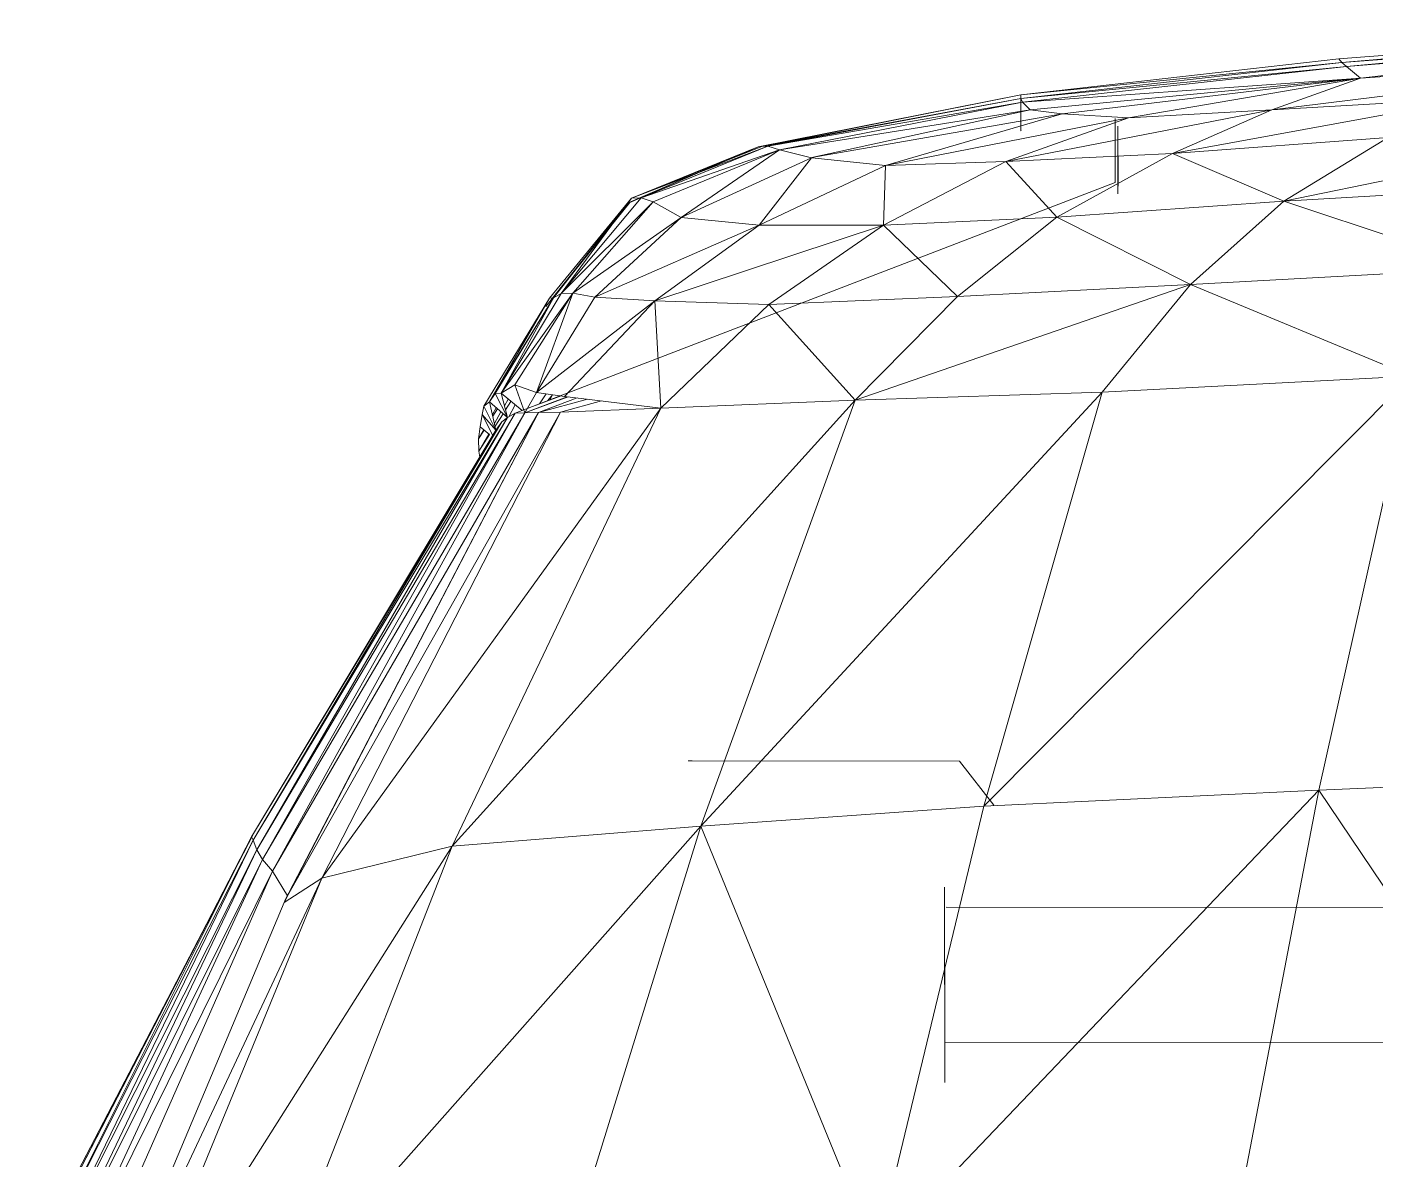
# Model space of a CAD drawing. Header units: inches. Extents: x -4179 to 1631, y -360 to 585.
# Drawn here: x 1439.22 to 1452.21, y 20.94 to 31.84 of the extents above; entities that cross this region are included whole.
import ezdxf

# ---------------------------------------------------------------- set-up
doc = ezdxf.new("R2010")
doc.units = ezdxf.units.IN
doc.header["$MEASUREMENT"] = 0
for name, color, linetype, lineweight in [('0-5', 10, 'Continuous', 5), ('0-7', 7, 'Continuous', 9), ('A-GENM', 5, 'Continuous', 9)]:
    doc.layers.add(name, color=color, linetype=linetype, lineweight=lineweight)

# ---------------------------------------------------------------- blocks, each defined once
blk = doc.blocks.new('Land_Rover_Evoque_-_SUV_Car_Vehicle_Automobile_13067 - Land Rover EVOQUE_dwg-V31-BUILDING ELEVATION - SOUTH')
at = {"layer": 'A-GENM'}
for p, q in [((12426.494, 31.535), (12430.437, 31.842)), ((12426.521, 31.499), (12430.437, 31.842)), ((12426.521, 31.499), (12430.446, 31.806)), ((12426.567, 31.463), (12430.446, 31.806)), ((12426.567, 31.463), (12430.472, 31.77)), ((12426.701, 31.35), (12430.472, 31.77)), ((12425.849, 31.046), (12430.519, 31.619)), ((12426.701, 31.35), (12430.519, 31.619)), ((12426.521, 31.499), (12423.428, 31.153)), ((12423.428, 31.153), (12426.567, 31.463)), ((12426.494, 31.535), (12423.43, 31.19)), ((12426.521, 31.499), (12423.43, 31.19)), ((12426.567, 31.463), (12423.445, 31.117)), ((12426.521, 31.499), (12426.494, 31.535)), ((12426.521, 31.499), (12426.567, 31.463)), ((12426.567, 31.463), (12426.701, 31.35)), ((12423.445, 31.117), (12426.701, 31.35)), ((12426.701, 31.35), (12423.521, 31.043)), ((12426.701, 31.35), (12423.829, 31.006)), ((12426.701, 31.35), (12424.466, 30.969)), ((12426.701, 31.35), (12425.849, 31.046)), ((12423.43, 31.19), (12420.899, 30.689)), ((12423.43, 31.19), (12420.935, 30.692)), ((12423.43, 31.19), (12423.428, 31.153)), ((12423.428, 31.153), (12423.43, 31.19)), ((12423.428, 31.153), (12420.935, 30.692)), ((12423.428, 31.153), (12420.991, 30.694)), ((12423.445, 31.117), (12420.991, 30.694)), ((12423.445, 31.117), (12421.105, 30.658)), ((12423.521, 31.043), (12421.105, 30.658)), ((12423.521, 31.043), (12421.416, 30.584)), ((12425.849, 31.046), (12423.285, 30.548)), ((12423.428, 31.153), (12423.445, 31.117)), ((12423.445, 31.117), (12423.428, 31.153)), ((12423.428, 31.153), (12423.429, 30.846)), ((12423.445, 31.117), (12423.521, 31.043)), ((12423.521, 31.043), (12423.445, 31.117)), ((12423.521, 31.043), (12423.829, 31.006)), ((12423.829, 31.006), (12423.521, 31.043)), ((12424.466, 30.969), (12425.849, 31.046)), ((12425.849, 31.046), (12424.466, 30.969)), ((12427.83, 31.161), (12424.891, 30.625)), ((12425.849, 31.046), (12424.891, 30.625)), ((12425.849, 31.046), (12427.83, 31.161)), ((12427.83, 31.161), (12425.849, 31.046)), ((12423.829, 31.006), (12421.416, 30.584)), ((12423.829, 31.006), (12422.127, 30.509)), ((12424.466, 30.969), (12422.127, 30.509)), ((12424.466, 30.969), (12423.285, 30.548)), ((12423.829, 31.006), (12424.466, 30.969)), ((12424.466, 30.969), (12423.829, 31.006)), ((12424.337, 30.961), (12424.338, 30.346)), ((12424.337, 30.961), (12424.339, 30.959)), ((12423.429, 30.846), (12423.43, 30.844)), ((12423.43, 30.844), (12423.432, 30.842)), ((12424.364, 30.811), (12424.364, 30.235)), ((12424.365, 30.887), (12424.366, 30.31)), ((12429.52, 30.894), (12425.962, 30.166)), ((12419.645, 30.149), (12420.899, 30.689)), ((12419.662, 30.152), (12420.899, 30.689)), ((12419.679, 30.193), (12420.991, 30.694)), ((12419.679, 30.193), (12420.935, 30.692)), ((12419.679, 30.193), (12420.899, 30.689)), ((12420.991, 30.694), (12419.773, 30.196)), ((12419.773, 30.196), (12421.105, 30.658)), ((12421.105, 30.658), (12419.887, 30.16)), ((12421.105, 30.658), (12420.156, 30.009)), ((12420.899, 30.689), (12420.935, 30.692)), ((12420.935, 30.692), (12420.991, 30.694)), ((12420.991, 30.694), (12421.105, 30.658)), ((12421.105, 30.658), (12421.413, 30.583)), ((12424.891, 30.625), (12426.969, 30.779)), ((12426.969, 30.779), (12425.962, 30.166)), ((12420.156, 30.009), (12421.413, 30.583)), ((12421.413, 30.583), (12420.908, 29.934)), ((12421.416, 30.583), (12422.127, 30.509)), ((12422.106, 29.935), (12423.285, 30.548)), ((12422.127, 30.509), (12423.285, 30.548)), ((12423.285, 30.548), (12424.891, 30.625)), ((12423.285, 30.548), (12423.778, 30.012)), ((12423.778, 30.012), (12424.891, 30.625)), ((12424.891, 30.625), (12425.962, 30.166)), ((12420.908, 29.934), (12422.127, 30.509)), ((12422.127, 30.509), (12422.106, 29.935)), ((12424.338, 30.346), (12418.557, 28.123)), ((12425.962, 30.166), (12428.669, 30.321)), ((12418.854, 29.151), (12419.662, 30.152)), ((12418.854, 29.151), (12419.645, 30.149)), ((12418.89, 29.23), (12419.679, 30.193)), ((12419.679, 30.193), (12418.926, 29.234)), ((12419.773, 30.196), (12419, 29.275)), ((12419.679, 30.193), (12419, 29.275)), ((12419.887, 30.16), (12419, 29.275)), ((12419.887, 30.16), (12419.114, 29.278)), ((12419.679, 30.193), (12419.773, 30.196)), ((12419.773, 30.196), (12419.887, 30.16)), ((12419.887, 30.16), (12420.156, 30.009)), ((12423.778, 30.012), (12425.962, 30.166)), ((12425.962, 30.166), (12425.063, 29.362)), ((12425.962, 30.166), (12427.905, 29.516)), ((12420.156, 30.009), (12419.114, 29.278)), ((12420.156, 30.009), (12419.324, 29.242)), ((12420.156, 30.009), (12420.908, 29.934)), ((12422.106, 29.935), (12423.778, 30.012)), ((12423.778, 30.012), (12422.821, 29.246)), ((12423.778, 30.012), (12425.063, 29.362)), ((12420.908, 29.934), (12419.324, 29.242)), ((12422.106, 29.935), (12419.902, 29.206)), ((12420.908, 29.934), (12419.902, 29.206)), ((12420.908, 29.934), (12422.106, 29.935)), ((12422.106, 29.935), (12421.003, 29.169)), ((12422.106, 29.935), (12422.821, 29.246)), ((12425.063, 29.362), (12427.905, 29.516)), ((12425.063, 29.362), (12421.835, 28.25)), ((12425.063, 29.362), (12422.821, 29.246)), ((12425.063, 29.362), (12424.212, 28.327)), ((12425.063, 29.362), (12427.19, 28.48)), ((12418.256, 28.19), (12418.89, 29.23)), ((12418.311, 28.232), (12418.926, 29.234)), ((12418.89, 29.23), (12418.311, 28.232)), ((12418.926, 29.234), (12418.366, 28.312)), ((12419.114, 29.278), (12418.422, 28.316)), ((12418.422, 28.316), (12419, 29.275)), ((12418.422, 28.316), (12418.926, 29.234)), ((12419.114, 29.278), (12418.554, 28.395)), ((12418.764, 28.322), (12419.114, 29.278)), ((12418.764, 28.322), (12419.324, 29.242)), ((12418.89, 29.23), (12418.926, 29.234)), ((12419, 29.275), (12418.926, 29.234)), ((12419.114, 29.278), (12419, 29.275)), ((12419.324, 29.242), (12419.114, 29.278)), ((12419.902, 29.206), (12419.324, 29.242)), ((12422.821, 29.246), (12421.003, 29.169)), ((12421.835, 28.25), (12422.821, 29.246)), ((12419.902, 29.206), (12418.764, 28.322)), ((12419.902, 29.206), (12419.033, 28.285)), ((12421.003, 29.169), (12419.902, 29.206)), ((12419.96, 28.172), (12419.902, 29.206)), ((12421.003, 29.169), (12419.96, 28.172)), ((12421.835, 28.25), (12421.003, 29.169)), ((12423.073, 24.338), (12427.19, 28.48)), ((12427.19, 28.48), (12424.212, 28.327)), ((12427.19, 28.48), (12424.212, 28.327)), ((12424.212, 28.327), (12427.19, 28.48)), ((12426.302, 24.492), (12427.19, 28.48)), ((12418.422, 28.316), (12418.366, 28.312)), ((12418.554, 28.395), (12418.422, 28.316)), ((12418.422, 28.316), (12418.483, 28.082)), ((12418.422, 28.316), (12418.624, 28.149)), ((12418.764, 28.322), (12418.554, 28.395)), ((12418.554, 28.395), (12418.651, 28.126)), ((12418.764, 28.322), (12418.651, 28.126)), ((12419.033, 28.285), (12418.764, 28.322)), ((12420.348, 24.146), (12424.212, 28.327)), ((12424.212, 28.327), (12421.835, 28.25)), ((12424.212, 28.327), (12421.835, 28.25)), ((12421.835, 28.25), (12424.212, 28.327)), ((12423.073, 24.338), (12424.212, 28.327)), ((12417.952, 23.953), (12421.835, 28.25)), ((12418.239, 28.11), (12418.256, 28.19)), ((12418.256, 28.19), (12418.311, 28.232)), ((12418.256, 28.19), (12418.373, 27.96)), ((12418.311, 28.232), (12418.366, 28.312)), ((12418.311, 28.232), (12418.373, 27.96)), ((12418.311, 28.232), (12418.483, 28.082)), ((12418.366, 28.312), (12418.483, 28.082)), ((12418.454, 28.193), (12418.491, 28.259)), ((12418.517, 28.237), (12418.464, 28.154)), ((12418.496, 28.089), (12418.558, 28.203)), ((12419.059, 28.282), (12418.651, 28.126)), ((12418.651, 28.126), (12419.07, 28.281)), ((12418.675, 28.168), (12419, 28.29)), ((12418.783, 28.13), (12419.156, 28.27)), ((12418.783, 28.13), (12419.256, 28.258)), ((12418.856, 28.31), (12418.791, 28.213)), ((12418.873, 28.245), (12418.916, 28.301)), ((12418.891, 28.252), (12418.916, 28.301)), ((12418.995, 28.132), (12419.39, 28.242)), ((12419.96, 28.172), (12419.033, 28.285)), ((12421.835, 28.25), (12419.96, 28.172)), ((12421.835, 28.25), (12419.96, 28.172)), ((12419.96, 28.172), (12421.835, 28.25)), ((12420.348, 24.146), (12421.835, 28.25)), ((12416.034, 24.01), (12418.483, 28.082)), ((12416.07, 23.918), (12418.557, 28.123)), ((12416.07, 23.918), (12418.483, 28.082)), ((12416.125, 23.825), (12418.651, 28.126)), ((12416.125, 23.825), (12418.557, 28.123)), ((12416.219, 23.714), (12418.783, 28.13)), ((12416.219, 23.714), (12418.651, 28.126)), ((12418.783, 28.13), (12416.331, 23.412)), ((12416.336, 23.423), (12418.783, 28.13)), ((12416.337, 23.423), (12418.995, 28.132)), ((12416.696, 23.644), (12419.96, 28.172)), ((12416.696, 23.644), (12418.995, 28.132)), ((12416.696, 23.644), (12418.995, 28.132)), ((12417.952, 23.953), (12419.96, 28.172)), ((12418.222, 27.993), (12418.239, 28.11)), ((12418.239, 28.11), (12418.345, 27.901)), ((12418.239, 28.11), (12418.373, 27.96)), ((12418.339, 28.111), (12418.376, 28.176)), ((12418.388, 28.165), (12418.343, 28.094)), ((12418.358, 28.024), (12418.421, 28.136)), ((12418.441, 28.118), (12418.364, 27.999)), ((12418.483, 28.082), (12418.428, 28.04)), ((12418.428, 28.04), (12418.483, 28.082)), ((12418.557, 28.123), (12418.483, 28.082)), ((12418.483, 28.082), (12418.557, 28.123)), ((12418.557, 28.123), (12418.624, 28.149)), ((12418.651, 28.126), (12418.557, 28.123)), ((12418.557, 28.123), (12418.651, 28.126)), ((12418.783, 28.13), (12418.651, 28.126)), ((12418.995, 28.132), (12418.783, 28.13)), ((12419.96, 28.172), (12418.995, 28.132)), ((12418.995, 28.132), (12419.96, 28.172)), ((12416.018, 24.045), (12418.428, 28.04)), ((12416.018, 24.045), (12418.373, 27.96)), ((12416.034, 24.01), (12418.428, 28.04)), ((12418.205, 27.875), (12418.222, 27.993)), ((12418.205, 27.875), (12418.256, 27.964)), ((12418.26, 27.961), (12418.205, 27.875)), ((12418.208, 27.757), (12418.303, 27.925)), ((12418.222, 27.993), (12418.31, 27.919)), ((12418.373, 27.96), (12418.428, 28.04)), ((12418.373, 27.96), (12418.428, 28.04)), ((12418.208, 27.757), (12418.205, 27.875)), ((12418.311, 27.918), (12418.208, 27.757)), ((12418.216, 27.699), (12418.208, 27.757)), ((12420.226, 24.774), (12420.264, 24.776)), ((12422.839, 24.772), (12420.226, 24.774)), ((12422.839, 24.772), (12422.838, 24.773)), ((12423.168, 24.35), (12422.839, 24.772)), ((12423.169, 24.348), (12422.839, 24.772)), ((12429.763, 24.645), (12426.302, 24.492)), ((12426.302, 24.492), (12422.033, 20.023)), ((12426.302, 24.492), (12423.073, 24.338)), ((12426.302, 24.492), (12425.474, 20.196)), ((12429.099, 20.33), (12426.302, 24.492)), ((12423.073, 24.338), (12420.348, 24.146)), ((12422.033, 20.023), (12423.073, 24.338)), ((12423.168, 24.35), (12423.169, 24.348)), ((12416.018, 24.045), (12413.857, 19.728)), ((12416.04, 24.08), (12413.88, 19.897)), ((12416.018, 24.045), (12413.88, 19.897)), ((12416.04, 24.08), (12413.941, 20.046)), ((12416.018, 24.045), (12416.034, 24.01)), ((12416.195, 19.465), (12420.348, 24.146)), ((12417.952, 23.953), (12420.348, 24.146)), ((12419.017, 19.85), (12420.348, 24.146)), ((12422.033, 20.023), (12420.348, 24.146)), ((12416.034, 24.01), (12413.854, 19.52)), ((12413.854, 19.52), (12416.07, 23.918)), ((12413.857, 19.728), (12416.034, 24.01)), ((12416.07, 23.918), (12413.871, 19.313)), ((12414.728, 18.868), (12417.952, 23.953)), ((12416.034, 24.01), (12416.07, 23.918)), ((12416.07, 23.918), (12416.125, 23.825)), ((12416.195, 19.465), (12417.952, 23.953)), ((12417.952, 23.953), (12416.696, 23.644)), ((12413.871, 19.313), (12416.125, 23.825)), ((12416.125, 23.825), (12413.925, 19.087)), ((12416.125, 23.825), (12416.219, 23.714)), ((12413.925, 19.087), (12416.219, 23.714)), ((12416.219, 23.714), (12414.038, 18.765)), ((12416.696, 23.644), (12414.189, 18.309)), ((12414.728, 18.868), (12416.696, 23.644)), ((12416.696, 23.644), (12414.728, 18.868)), ((12416.219, 23.714), (12416.363, 23.475)), ((12416.331, 23.412), (12416.696, 23.644)), ((12422.697, 22.062), (12422.694, 23.56)), ((12422.694, 23.56), (12422.698, 21.678)), ((12416.331, 23.412), (12414.189, 18.309)), ((12416.331, 23.412), (12414.189, 18.309)), ((12432.074, 23.362), (12422.713, 23.365)), ((12422.715, 23.363), (12422.713, 23.365)), ((12432.057, 22.059), (12422.697, 22.062)), ((12422.698, 22.06), (12422.697, 22.062)), ((12422.697, 22.062), (12422.698, 21.678))]:
    blk.add_line(p, q, dxfattribs=at)
blk = doc.blocks.new('Land_Rover_Evoque_-_SUV_Car_Vehicle_Automobile_13067 - Land_Rover_Evoque_-_SUV_Car_Vehicle_Automobile_13067-V32-BUILDING ELEVATION - SOUTH')
blk.add_blockref('Land_Rover_Evoque_-_SUV_Car_Vehicle_Automobile_13067 - Land Rover EVOQUE_dwg-V31-BUILDING ELEVATION - SOUTH', (0, 0))
blk = doc.blocks.new('CTR  - Topography_rvt-2-BUILDING ELEVATION - SOUTH')
at = {"layer": '0-7'}
blk.add_blockref('Land_Rover_Evoque_-_SUV_Car_Vehicle_Automobile_13067 - Land_Rover_Evoque_-_SUV_Car_Vehicle_Automobile_13067-V32-BUILDING ELEVATION - SOUTH', (0, 0), dxfattribs=at)

msp = doc.modelspace()

# ---------------------------------------------------------------- block references
at = {"layer": '0-5'}
msp.add_blockref('CTR  - Topography_rvt-2-BUILDING ELEVATION - SOUTH', (-10974.6342, 0), dxfattribs=at)

doc.saveas('drawing.dxf')
